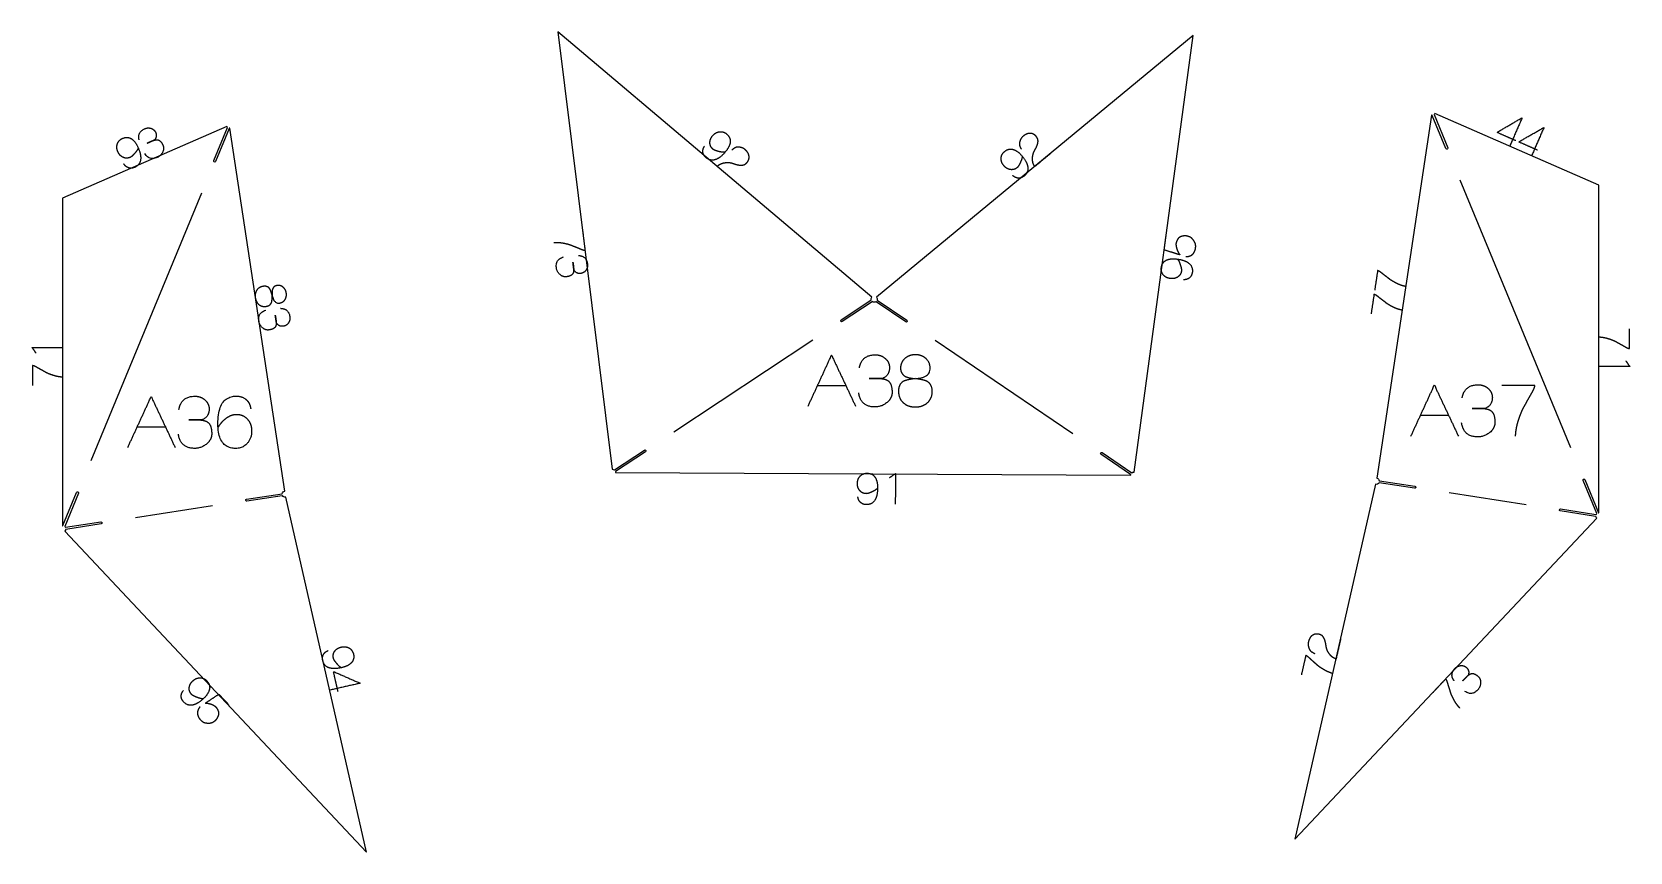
# Model space of a CAD drawing. Header units: millimetres. Extents: x 39 to 3080, y -15 to 1348.
# Drawn here: x 2206 to 2987, y 51 to 452 of the extents above; entities that cross this region are included whole.
import ezdxf

# ---------------------------------------------------------------- set-up
doc = ezdxf.new("R2010")
doc.units = ezdxf.units.MM
doc.header["$MEASUREMENT"] = 0
for name, color, linetype, true_color in [('CutLine', 18, 'Continuous', 0x000000), ('Edge ID', 18, 'Continuous', 0x000000), ('MountainLine', 18, 'Continuous', 0x000000), ('NEW SECTIONS', 18, 'Continuous', 0x000000), ('ValleyLine', 18, 'Continuous', 0x000000)]:
    doc.layers.add(name, color=color, linetype=linetype, true_color=true_color)

msp = doc.modelspace()

# ---------------------------------------------------------------- linework, layer by layer
at = {"layer": 'CutLine', "color": 251, "linetype": 'Continuous', "true_color": 0x696969}
for p, q in [((2890.14, 410.95), (2863.36, 233.51)), ((2897.16, 394.69), (2890.47, 410.86)), ((2891.4, 411.24), (2898.08, 395.07)), ((2294.69, 388.76), (2301.38, 404.93)), ((2302.31, 404.55), (2295.62, 388.38)), ((2329.42, 227.2), (2302.64, 404.65)), ((2601.46, 310.96), (2616.05, 320.62)), ((2619.1, 320.6), (2633.59, 310.78)), ((2616.6, 319.78), (2602.01, 310.12)), ((2633.03, 309.95), (2618.54, 319.77)), ((2490.66, 237.63), (2505.26, 247.29)), ((2505.81, 246.46), (2491.21, 236.8)), ((2743.01, 235.42), (2728.52, 245.23)), ((2729.09, 246.06), (2743.57, 236.24)), ((2491.19, 236.38), (2743.03, 235)), ((2881.84, 228.61), (2864.54, 231.3)), ((2864.7, 232.29), (2881.99, 229.6)), ((2965.16, 232.86), (2971.85, 216.69)), ((2220.93, 210.38), (2227.62, 226.55)), ((2310.79, 223.3), (2328.08, 225.98)), ((2328.23, 225), (2310.94, 222.31)), ((2222.22, 209.53), (2239.52, 212.22)), ((2239.67, 211.23), (2222.38, 208.54)), ((2970.4, 214.85), (2953.11, 217.53)), ((2953.26, 218.52), (2970.55, 215.83))]:
    msp.add_line(p, q, dxfattribs=at)
for points in [[(2616.43, 322), (2463.01, 451.66), (2489.5, 237.88)], [(2744.73, 236.48), (2773.57, 449.96), (2618.74, 321.98)], [(2971.96, 216.61), (2971.96, 376.71), (2891.74, 411.83)], [(2301.04, 405.53), (2220.82, 370.4), (2220.82, 210.3)], [(2862.8, 230.56), (2823.32, 57.12), (2970.93, 214.02)], [(2970.92, 216.3), (2964.24, 232.48)], [(2228.54, 226.17), (2221.85, 210)], [(2221.85, 207.71), (2369.45, 50.81), (2329.97, 224.26)]]:
    msp.add_lwpolyline(points, dxfattribs=at)
at = {"layer": 'CutLine', "color": 251, "linetype": 'Continuous', "true_color": 0x696969, "extrusion": (0, 0, -1)}
for centre, radius, start, end in [((-2890.36, 412.44), 1.5, 266.72221, 278.58116), ((-2890.93, 411.05), 0.5, 337.53408, 347.12815), ((-2890.36, 412.44), 1.5, 203.64443, 228.34594), ((-2890.93, 411.05), 0.5, 147.94001, 157.53408), ((-2302.42, 406.13), 1.5, 311.65429, 336.35581), ((-2301.84, 404.74), 0.5, 22.46615, 32.06022), ((-2301.84, 404.74), 0.5, 192.87208, 202.46615), ((-2302.42, 406.13), 1.5, 261.41913, 273.27802), ((-2897.62, 394.88), 0.5, 157.53408, 337.53408), ((-2295.16, 388.57), 0.5, 202.46615, 22.46615), ((-2617.58, 321.03), 1.5, 345.69141, 40.20272), ((-2616.33, 320.2), 0.5, 56.50328, 66.09735), ((-2617.58, 321.03), 1.5, 140.42615, 194.93745), ((-2618.82, 320.19), 0.5, 114.53152, 124.12559), ((-2616.33, 320.2), 0.5, 226.90921, 236.50328), ((-2617.58, 321.03), 1.5, 233.31372, 307.31514), ((-2618.82, 320.19), 0.5, 304.12559, 313.71966), ((-2601.73, 310.54), 0.5, 236.50328, 56.50328), ((-2633.31, 310.37), 0.5, 124.12559, 304.12559), ((-2505.53, 246.87), 0.5, 56.50328, 236.50328), ((-2728.81, 245.65), 0.5, 304.12559, 124.12559), ((-2489.69, 236.39), 1.5, 82.93574, 127.31514), ((-2490.94, 237.22), 0.5, 46.90921, 56.50328), ((-2490.94, 237.22), 0.5, 236.50328, 246.09735), ((-2489.69, 236.39), 1.5, 165.69141, 180.31443), ((-2743.29, 235.83), 0.5, 294.53152, 304.12559), ((-2744.53, 234.99), 1.5, 0.31443, 14.93745), ((-2743.29, 235.83), 0.5, 124.12559, 133.71966), ((-2744.53, 234.99), 1.5, 53.31372, 97.69312), ((-2228.08, 226.36), 0.5, 22.46615, 202.46615), ((-2329.64, 225.72), 1.5, 10.35128, 81.41913), ((-2863.14, 232.03), 1.5, 208.02504, 282.82402), ((-2863.14, 232.03), 1.5, 98.58116, 169.64876), ((-2864.62, 231.8), 0.5, 278.8369, 288.43097), ((-2864.62, 231.8), 0.5, 89.24283, 98.8369), ((-2881.91, 229.11), 0.5, 98.8369, 278.8369), ((-2964.7, 232.67), 0.5, 337.53408, 157.53408), ((-2310.86, 222.8), 0.5, 261.16314, 81.16314), ((-2328.16, 225.49), 0.5, 81.16314, 90.75721), ((-2328.16, 225.49), 0.5, 251.56908, 261.16314), ((-2329.64, 225.72), 1.5, 257.17602, 331.97501), ((-2239.59, 211.72), 0.5, 81.16314, 261.16314), ((-2953.18, 218.03), 0.5, 278.8369, 98.8369), ((-2970.48, 215.34), 0.5, 269.24283, 278.8369), ((-2971.96, 215.11), 1.5, 313.25275, 349.64876), ((-2970.48, 215.34), 0.5, 98.8369, 108.43097), ((-2971.96, 215.11), 1.5, 28.02504, 48.34594), ((-2971.39, 216.5), 0.5, 327.94001, 337.53408), ((-2971.39, 216.5), 0.5, 157.53408, 167.12815), ((-2971.96, 215.11), 1.5, 86.72221, 90), ((-2220.82, 208.8), 1.5, 90, 93.27802), ((-2221.39, 210.19), 0.5, 12.87208, 22.46615), ((-2221.39, 210.19), 0.5, 202.46615, 212.06022), ((-2220.82, 208.8), 1.5, 131.65429, 151.97501), ((-2220.82, 208.8), 1.5, 190.35128, 226.7473), ((-2222.3, 209.03), 0.5, 71.56908, 81.16314), ((-2222.3, 209.03), 0.5, 261.16314, 270.75721)]:
    msp.add_arc(centre, radius, start, end, dxfattribs=at)
at = {"layer": 'Edge ID'}
for points, knots in [([(2931.32, 398.54), (2926.7, 400.56), (2922.08, 402.59), (2928.27, 406.15), (2934.46, 409.72), (2931.41, 402.76), (2928.37, 395.8)], [0, 0, 0, 1, 1, 2, 2, 3, 3, 3]), ([(2257.76, 395.05), (2257.62, 394.21), (2256.17, 392.48), (2254.72, 390.74), (2253.88, 390.38), (2252.03, 389.57), (2250.3, 390.42), (2248.67, 391.22), (2247.84, 393.1), (2246.97, 395.09), (2247.56, 396.89), (2248.17, 398.77), (2250.14, 399.64), (2252.73, 400.77), (2254.87, 399.14), (2256.53, 397.85), (2257.76, 395.05), (2259.11, 391.97), (2258.98, 389.72), (2258.84, 386.72), (2256.07, 385.51), (2254.46, 384.8), (2253.04, 385.26), (2251.63, 385.71), (2250.72, 387.22)], [0, 0, 0, 1, 1, 2, 2, 3, 3, 4, 4, 5, 5, 6, 6, 7, 7, 8, 8, 9, 9, 10, 10, 11, 11, 12, 12, 12]), ([(2258.21, 398.95), (2258, 399.95), (2258.03, 400.54), (2258.17, 403.14), (2260.94, 404.35), (2262.49, 405.03), (2264.02, 404.55), (2265.63, 404.06), (2266.3, 402.53), (2267.18, 400.52), (2265.67, 398.85)], [-13, -13, -13, -12, -12, -11, -11, -10, -10, -9, -9, -8, -8, -8]), ([(2262.12, 397.29), (2262.59, 397.5), (2263.1, 397.72), (2263.76, 398.02), (2264.02, 398.14), (2266.29, 399.13), (2267.38, 398.9), (2268.88, 398.59), (2269.92, 396.16), (2270.59, 394.56), (2269.62, 392.75), (2268.69, 391.03), (2267.02, 390.3), (2263.19, 388.63), (2260.97, 392.2)], [-7, -7, -7, -6, -6, -5, -5, -4, -4, -3, -3, -2, -2, -1, -1, 0, 0, 0]), ([(2544.75, 392.91), (2543.94, 392.67), (2541.74, 393.2), (2539.55, 393.74), (2538.85, 394.33), (2537.31, 395.63), (2537.31, 397.56), (2537.31, 399.38), (2538.63, 400.95), (2540.04, 402.61), (2541.91, 402.88), (2543.87, 403.16), (2545.51, 401.77), (2547.67, 399.94), (2547.15, 397.3), (2546.73, 395.25), (2544.75, 392.91), (2542.58, 390.34), (2540.51, 389.46), (2537.75, 388.27), (2535.45, 390.22), (2534.1, 391.35), (2533.88, 392.82), (2533.67, 394.3), (2534.62, 395.78)], [0, 0, 0, 1, 1, 2, 2, 3, 3, 4, 4, 5, 5, 6, 6, 7, 7, 8, 8, 9, 9, 10, 10, 11, 11, 12, 12, 12]), ([(2696.12, 385.84), (2696.13, 385.92), (2696, 386.08), (2695.87, 386.24), (2695.56, 386.9), (2695.25, 387.56), (2695.14, 388.34), (2695.03, 389.12), (2695.07, 390.14), (2695.12, 391.15), (2695.34, 391.91), (2695.55, 392.67), (2695.81, 393.18), (2696.06, 393.69), (2696.5, 394.5), (2696.95, 395.3), (2697.26, 396.11), (2697.58, 396.91), (2697.7, 397.79), (2697.82, 398.66), (2697.57, 399.33), (2697.32, 400), (2696.79, 400.65), (2696.26, 401.29), (2695.54, 401.67), (2694.81, 402.05), (2693.95, 402.08), (2693.09, 402.11), (2692.41, 401.86), (2691.74, 401.61), (2691.11, 401.19), (2690.48, 400.77), (2689.98, 400.26), (2689.49, 399.75), (2689.15, 398.99), (2688.8, 398.22), (2688.68, 397.55), (2688.56, 396.88), (2688.74, 396.16), (2688.93, 395.44), (2689.57, 394.34)], [-20, -20, -20, -19, -19, -18, -18, -17, -17, -16, -16, -15, -15, -14, -14, -13, -13, -12, -12, -11, -11, -10, -10, -9, -9, -8, -8, -7, -7, -6, -6, -5, -5, -4, -4, -3, -3, -2, -2, -1, -1, 0, 0, 0]), ([(2942.01, 393.86), (2937.38, 395.89), (2932.76, 397.91), (2938.95, 401.48), (2945.14, 405.04), (2942.09, 398.08), (2939.05, 391.12)], [0, 0, 0, 1, 1, 2, 2, 3, 3, 3]), ([(2540.84, 385.99), (2540.92, 386), (2541.05, 386.15), (2541.18, 386.31), (2541.78, 386.73), (2542.37, 387.15), (2543.12, 387.4), (2543.87, 387.65), (2544.88, 387.78), (2545.88, 387.92), (2546.67, 387.84), (2547.46, 387.76), (2548, 387.6), (2548.55, 387.45), (2549.43, 387.15), (2550.3, 386.86), (2551.14, 386.69), (2551.99, 386.52), (2552.87, 386.56), (2553.76, 386.6), (2554.37, 386.96), (2554.99, 387.32), (2555.53, 387.96), (2556.07, 388.6), (2556.31, 389.38), (2556.56, 390.16), (2556.44, 391.01), (2556.31, 391.86), (2555.94, 392.48), (2555.57, 393.1), (2555.05, 393.65), (2554.53, 394.2), (2553.94, 394.59), (2553.35, 394.98), (2552.54, 395.19), (2551.72, 395.4), (2551.04, 395.4), (2550.36, 395.4), (2549.68, 395.08), (2549.01, 394.77), (2548.04, 393.94)], [-20, -20, -20, -19, -19, -18, -18, -17, -17, -16, -16, -15, -15, -14, -14, -13, -13, -12, -12, -11, -11, -10, -10, -9, -9, -8, -8, -7, -7, -6, -6, -5, -5, -4, -4, -3, -3, -2, -2, -1, -1, 0, 0, 0]), ([(2690.01, 390.92), (2690.1, 390.08), (2689.18, 388.01), (2688.26, 385.95), (2687.56, 385.36), (2686.01, 384.08), (2684.11, 384.42), (2682.32, 384.74), (2681.01, 386.33), (2679.62, 388), (2679.69, 389.9), (2679.76, 391.87), (2681.42, 393.24), (2683.61, 395.05), (2686.11, 394.06), (2688.06, 393.28), (2690.01, 390.92), (2692.15, 388.33), (2692.65, 386.13), (2693.33, 383.21), (2691, 381.28), (2689.65, 380.16), (2688.16, 380.21), (2686.68, 380.26), (2685.39, 381.46)], [0, 0, 0, 1, 1, 2, 2, 3, 3, 4, 4, 5, 5, 6, 6, 7, 7, 8, 8, 9, 9, 10, 10, 11, 11, 12, 12, 12]), ([(2767.08, 342.74), (2763.25, 343.92), (2759.42, 345.09), (2759.92, 348.81), (2760.42, 352.53)], [-2, -2, -2, -1, -1, 0, 0, 0]), ([(2770.35, 341.83), (2770.7, 341.84), (2771.37, 341.99), (2772.04, 342.13), (2772.79, 342.58), (2773.54, 343.04), (2773.98, 343.79), (2774.42, 344.54), (2774.62, 345.23), (2774.81, 345.91), (2774.83, 346.83), (2774.84, 347.74), (2774.57, 348.43), (2774.3, 349.13), (2773.74, 349.86), (2773.18, 350.59), (2772.71, 350.98), (2772.24, 351.36), (2771.49, 351.61), (2770.74, 351.87), (2770.06, 351.96), (2769.39, 352.05), (2768.58, 351.9), (2767.78, 351.74), (2767.12, 351.38), (2766.47, 351.03), (2766.11, 350.5), (2765.75, 349.97), (2765.47, 349.22), (2765.18, 348.47), (2765.18, 347.91), (2765.19, 347.36), (2765.28, 346.87), (2765.37, 346.39), (2765.49, 345.91), (2765.61, 345.42), (2765.83, 344.94), (2766.06, 344.46), (2766.31, 343.96), (2766.55, 343.45), (2766.8, 343.1), (2767.04, 342.75), (2767.08, 342.74)], [-23, -23, -23, -22, -22, -21, -21, -20, -20, -19, -19, -18, -18, -17, -17, -16, -16, -15, -15, -14, -14, -13, -13, -12, -12, -11, -11, -10, -10, -9, -9, -8, -8, -7, -7, -6, -6, -5, -5, -4, -4, -3, -3, -2, -2, -2]), ([(2461.98, 348.79), (2463, 348.82), (2463.96, 348.72), (2464.91, 348.63), (2466.04, 348.4), (2467.17, 348.17), (2468.09, 347.92), (2469.02, 347.67), (2469.82, 347.32), (2470.62, 346.97), (2471.51, 346.64), (2472.39, 346.31), (2473.11, 346), (2473.82, 345.69), (2474.57, 345.39), (2475.32, 345.09), (2475.85, 345), (2476.39, 344.91), (2476.38, 344.96)], [-10, -10, -10, -9, -9, -8, -8, -7, -7, -6, -6, -5, -5, -4, -4, -3, -3, -2, -2, -1, -1, -1]), ([(2470.33, 339.14), (2470.39, 338.63), (2470.46, 338.07), (2470.56, 337.36), (2470.6, 337.07), (2470.9, 334.61), (2470.36, 333.64), (2469.64, 332.29), (2467.02, 331.99), (2465.29, 331.8), (2463.84, 333.24), (2462.45, 334.63), (2462.23, 336.44), (2461.72, 340.58), (2465.77, 341.7)], [-7, -7, -7, -6, -6, -5, -5, -4, -4, -3, -3, -2, -2, -1, -1, 0, 0, 0]), ([(2473.03, 342.41), (2474.05, 342.33), (2474.61, 342.13), (2477.06, 341.25), (2477.43, 338.26), (2477.64, 336.58), (2476.74, 335.24), (2475.81, 333.84), (2474.16, 333.63), (2471.98, 333.36), (2470.8, 335.29)], [-13, -13, -13, -12, -12, -11, -11, -10, -10, -9, -9, -8, -8, -8]), ([(2765.91, 340.63), (2766.55, 340.07), (2767.27, 337.93), (2768, 335.79), (2767.88, 334.88), (2767.61, 332.89), (2765.98, 331.85), (2764.45, 330.87), (2762.41, 331.15), (2760.26, 331.44), (2759.02, 332.87), (2757.74, 334.37), (2758.02, 336.5), (2758.4, 339.31), (2760.91, 340.29), (2762.87, 341.04), (2765.91, 340.63), (2769.24, 340.18), (2771.1, 338.9), (2773.58, 337.22), (2773.18, 334.22), (2772.94, 332.48), (2771.82, 331.51), (2770.69, 330.53), (2768.93, 330.54)], [0, 0, 0, 1, 1, 2, 2, 3, 3, 4, 4, 5, 5, 6, 6, 7, 7, 8, 8, 9, 9, 10, 10, 11, 11, 12, 12, 12]), ([(2876.63, 327.44), (2875.64, 327.69), (2874.74, 328.04), (2873.85, 328.39), (2872.82, 328.91), (2871.8, 329.44), (2870.98, 329.93), (2870.15, 330.41), (2869.47, 330.97), (2868.79, 331.52), (2868.04, 332.08), (2867.28, 332.64), (2866.67, 333.13), (2866.06, 333.62), (2865.42, 334.11), (2864.78, 334.6), (2864.29, 334.83), (2863.8, 335.06), (2863.8, 335.02)], [-10, -10, -10, -9, -9, -8, -8, -7, -7, -6, -6, -5, -5, -4, -4, -3, -3, -2, -2, -1, -1, -1]), ([(2323.24, 323.08), (2323.1, 325.03), (2323.48, 326.05), (2324.03, 327.48), (2325.69, 327.73), (2327.37, 327.99), (2328.67, 326.87), (2329.9, 325.78), (2330.17, 324.05), (2330.44, 322.25), (2329.59, 320.89), (2328.7, 319.43), (2326.94, 319.16), (2324.07, 318.73), (2323.24, 323.08), (2323.29, 320.42), (2322.97, 319.5), (2322.37, 317.85), (2320.25, 317.53), (2318.2, 317.22), (2316.73, 318.46), (2315.33, 319.66), (2315.02, 321.74), (2314.7, 323.83), (2315.71, 325.38), (2316.76, 327), (2318.83, 327.31), (2320.94, 327.63), (2321.94, 326.32), (2322.47, 325.63), (2323.24, 323.08)], [0, 0, 0, 1, 1, 2, 2, 3, 3, 4, 4, 5, 5, 6, 6, 7, 7, 8, 8, 9, 9, 10, 10, 11, 11, 12, 12, 13, 13, 14, 14, 15, 15, 15]), ([(2874.88, 315.85), (2873.89, 316.1), (2873, 316.45), (2872.1, 316.8), (2871.08, 317.33), (2870.05, 317.85), (2869.23, 318.34), (2868.41, 318.83), (2867.73, 319.38), (2867.05, 319.93), (2866.29, 320.49), (2865.53, 321.05), (2864.92, 321.54), (2864.31, 322.03), (2863.67, 322.52), (2863.04, 323.01), (2862.54, 323.24), (2862.05, 323.47), (2862.05, 323.43)], [-10, -10, -10, -9, -9, -8, -8, -7, -7, -6, -6, -5, -5, -4, -4, -3, -3, -2, -2, -1, -1, -1]), ([(2324.77, 313.24), (2324.84, 312.73), (2324.93, 312.17), (2325.05, 311.46), (2325.09, 311.18), (2325.46, 308.73), (2324.95, 307.74), (2324.27, 306.37), (2321.65, 306), (2319.93, 305.76), (2318.43, 307.17), (2317.02, 308.52), (2316.74, 310.32), (2316.12, 314.45), (2320.14, 315.67)], [-7, -7, -7, -6, -6, -5, -5, -4, -4, -3, -3, -2, -2, -1, -1, 0, 0, 0]), ([(2327.38, 316.58), (2328.4, 316.52), (2328.97, 316.34), (2331.44, 315.53), (2331.89, 312.54), (2332.14, 310.87), (2331.28, 309.51), (2330.39, 308.08), (2328.74, 307.83), (2326.57, 307.51), (2325.35, 309.4)], [-13, -13, -13, -12, -12, -11, -11, -10, -10, -9, -9, -8, -8, -8]), ([(2207.89, 294.59), (2206.91, 296), (2205.94, 297.41), (2213.44, 297.41), (2220.94, 297.41)], [0, 0, 0, 1, 1, 2, 2, 2]), ([(2973.1, 302.52), (2974.12, 302.42), (2975.06, 302.2), (2975.99, 301.99), (2977.09, 301.63), (2978.18, 301.26), (2979.06, 300.9), (2979.95, 300.54), (2980.7, 300.09), (2981.46, 299.65), (2982.29, 299.21), (2983.13, 298.77), (2983.8, 298.37), (2984.48, 297.98), (2985.18, 297.59), (2985.88, 297.2), (2986.4, 297.05), (2986.92, 296.89), (2986.92, 296.94)], [-10, -10, -10, -9, -9, -8, -8, -7, -7, -6, -6, -5, -5, -4, -4, -3, -3, -2, -2, -1, -1, -1]), ([(2985.14, 290.93), (2986.11, 289.51), (2987.08, 288.1), (2979.58, 288.1), (2972.08, 288.1)], [0, 0, 0, 1, 1, 2, 2, 2]), ([(2219.92, 282.99), (2218.91, 283.1), (2217.97, 283.31), (2217.03, 283.52), (2215.94, 283.89), (2214.85, 284.25), (2213.96, 284.61), (2213.08, 284.97), (2212.32, 285.42), (2211.57, 285.86), (2210.73, 286.3), (2209.9, 286.74), (2209.22, 287.14), (2208.55, 287.53), (2207.85, 287.92), (2207.14, 288.31), (2206.62, 288.47), (2206.1, 288.62), (2206.1, 288.57)], [-10, -10, -10, -9, -9, -8, -8, -7, -7, -6, -6, -5, -5, -4, -4, -3, -3, -2, -2, -1, -1, -1]), ([(2619.29, 228.67), (2618.82, 227.96), (2616.79, 226.97), (2614.76, 225.97), (2613.84, 225.98), (2611.83, 225.99), (2610.59, 227.47), (2609.42, 228.86), (2609.43, 230.92), (2609.45, 233.09), (2610.71, 234.5), (2612.03, 235.97), (2614.18, 235.96), (2617.02, 235.94), (2618.31, 233.58), (2619.31, 231.73), (2619.29, 228.67), (2619.27, 225.31), (2618.24, 223.3), (2616.89, 220.62), (2613.87, 220.64), (2612.11, 220.65), (2611, 221.64), (2609.89, 222.63), (2609.67, 224.38)], [0, 0, 0, 1, 1, 2, 2, 3, 3, 4, 4, 5, 5, 6, 6, 7, 7, 8, 8, 9, 9, 10, 10, 11, 11, 12, 12, 12]), ([(2625.19, 233.88), (2626.61, 234.85), (2628.03, 235.81), (2627.99, 228.31), (2627.95, 220.81)], [0, 0, 0, 1, 1, 2, 2, 2]), ([(2843.48, 145.14), (2843.44, 145.21), (2843.24, 145.26), (2843.04, 145.3), (2842.39, 145.64), (2841.75, 145.97), (2841.18, 146.52), (2840.62, 147.07), (2840.03, 147.9), (2839.45, 148.73), (2839.16, 149.47), (2838.87, 150.2), (2838.75, 150.76), (2838.64, 151.32), (2838.5, 152.23), (2838.36, 153.14), (2838.12, 153.97), (2837.89, 154.8), (2837.44, 155.57), (2837, 156.34), (2836.4, 156.72), (2835.79, 157.09), (2834.98, 157.28), (2834.16, 157.46), (2833.36, 157.32), (2832.55, 157.19), (2831.85, 156.68), (2831.15, 156.18), (2830.77, 155.57), (2830.39, 154.96), (2830.15, 154.24), (2829.9, 153.52), (2829.82, 152.82), (2829.75, 152.11), (2829.94, 151.3), (2830.12, 150.48), (2830.44, 149.88), (2830.75, 149.27), (2831.34, 148.81), (2831.93, 148.36), (2833.11, 147.88)], [-20, -20, -20, -19, -19, -18, -18, -17, -17, -16, -16, -15, -15, -14, -14, -13, -13, -12, -12, -11, -11, -10, -10, -9, -9, -8, -8, -7, -7, -6, -6, -5, -5, -4, -4, -3, -3, -2, -2, -1, -1, 0, 0, 0]), ([(2357.08, 140.9), (2356.28, 141.2), (2354.85, 142.95), (2353.42, 144.7), (2353.22, 145.59), (2352.77, 147.56), (2353.94, 149.1), (2355.02, 150.55), (2357.03, 151.01), (2359.15, 151.49), (2360.81, 150.58), (2362.54, 149.63), (2363.02, 147.53), (2363.65, 144.77), (2361.64, 142.97), (2360.07, 141.58), (2357.08, 140.9), (2353.8, 140.16), (2351.61, 140.7), (2348.7, 141.41), (2348.03, 144.35), (2347.64, 146.07), (2348.35, 147.37), (2349.06, 148.68), (2350.71, 149.29)], [0, 0, 0, 1, 1, 2, 2, 3, 3, 4, 4, 5, 5, 6, 6, 7, 7, 8, 8, 9, 9, 10, 10, 11, 11, 12, 12, 12]), ([(2840.9, 138.36), (2839.93, 138.68), (2839.06, 139.1), (2838.19, 139.51), (2837.21, 140.11), (2836.23, 140.71), (2835.44, 141.26), (2834.66, 141.8), (2834.02, 142.41), (2833.38, 143.01), (2832.67, 143.62), (2831.95, 144.24), (2831.38, 144.77), (2830.81, 145.31), (2830.21, 145.84), (2829.61, 146.38), (2829.14, 146.64), (2828.67, 146.91), (2828.66, 146.86)], [-10, -10, -10, -9, -9, -8, -8, -7, -7, -6, -6, -5, -5, -4, -4, -3, -3, -2, -2, -1, -1, -1]), ([(2901.2, 134.5), (2900.62, 135.33), (2900.41, 135.89), (2899.53, 138.34), (2901.59, 140.53), (2902.75, 141.77), (2904.35, 141.93), (2906.03, 142.11), (2907.24, 140.96), (2908.84, 139.46), (2908.11, 137.33)], [-13, -13, -13, -12, -12, -11, -11, -10, -10, -9, -9, -8, -8, -8]), ([(2289.59, 125.74), (2288.75, 125.6), (2286.63, 126.38), (2284.51, 127.17), (2283.89, 127.83), (2282.51, 129.3), (2282.73, 131.22), (2282.93, 133.02), (2284.43, 134.43), (2286.01, 135.92), (2287.9, 135.98), (2289.88, 136.03), (2291.35, 134.46), (2293.29, 132.4), (2292.47, 129.84), (2291.82, 127.84), (2289.59, 125.74), (2287.14, 123.44), (2284.98, 122.8), (2282.1, 121.93), (2280.04, 124.13), (2278.83, 125.41), (2278.78, 126.9), (2278.73, 128.39), (2279.85, 129.75)], [0, 0, 0, 1, 1, 2, 2, 3, 3, 4, 4, 5, 5, 6, 6, 7, 7, 8, 8, 9, 9, 10, 10, 11, 11, 12, 12, 12]), ([(2355.48, 129.2), (2354.36, 134.12), (2353.23, 139.04), (2359.78, 136.18), (2366.33, 133.32), (2358.92, 131.64), (2351.52, 129.95)], [0, 0, 0, 1, 1, 2, 2, 3, 3, 3]), ([(2903.35, 121.91), (2902.68, 122.68), (2902.14, 123.48), (2901.6, 124.28), (2901.06, 125.29), (2900.52, 126.31), (2900.12, 127.18), (2899.72, 128.04), (2899.47, 128.89), (2899.23, 129.73), (2898.92, 130.62), (2898.62, 131.51), (2898.4, 132.26), (2898.18, 133.01), (2897.93, 133.78), (2897.68, 134.54), (2897.41, 135.01), (2897.14, 135.48), (2897.11, 135.45)], [-10, -10, -10, -9, -9, -8, -8, -7, -7, -6, -6, -5, -5, -4, -4, -3, -3, -2, -2, -1, -1, -1]), ([(2905.45, 134.5), (2905.8, 134.88), (2906.19, 135.29), (2906.67, 135.82), (2906.87, 136.03), (2908.57, 137.83), (2909.66, 138.05), (2911.16, 138.35), (2913.06, 136.52), (2914.31, 135.32), (2914.13, 133.27), (2913.95, 131.33), (2912.7, 129.99), (2909.84, 126.95), (2906.39, 129.36)], [-7, -7, -7, -6, -6, -5, -5, -4, -4, -3, -3, -2, -2, -1, -1, 0, 0, 0]), ([(2290.49, 123.5), (2293.82, 125.73), (2297.15, 127.97), (2299.72, 125.24), (2302.28, 122.51)], [-2, -2, -2, -1, -1, 0, 0, 0]), ([(2287.72, 121.53), (2287.51, 121.26), (2287.2, 120.65), (2286.89, 120.03), (2286.77, 119.17), (2286.65, 118.3), (2286.96, 117.48), (2287.26, 116.67), (2287.67, 116.08), (2288.08, 115.5), (2288.78, 114.91), (2289.48, 114.32), (2290.19, 114.1), (2290.9, 113.87), (2291.82, 113.84), (2292.74, 113.81), (2293.34, 113.94), (2293.93, 114.07), (2294.6, 114.49), (2295.28, 114.91), (2295.77, 115.37), (2296.27, 115.84), (2296.65, 116.56), (2297.04, 117.29), (2297.17, 118.02), (2297.31, 118.75), (2297.13, 119.37), (2296.94, 119.98), (2296.54, 120.67), (2296.14, 121.37), (2295.7, 121.71), (2295.27, 122.06), (2294.83, 122.29), (2294.4, 122.53), (2293.95, 122.74), (2293.5, 122.95), (2292.98, 123.08), (2292.47, 123.21), (2291.92, 123.34), (2291.37, 123.46), (2290.95, 123.5), (2290.52, 123.53), (2290.49, 123.5)], [-23, -23, -23, -22, -22, -21, -21, -20, -20, -19, -19, -18, -18, -17, -17, -16, -16, -15, -15, -14, -14, -13, -13, -12, -12, -11, -11, -10, -10, -9, -9, -8, -8, -7, -7, -6, -6, -5, -5, -4, -4, -3, -3, -2, -2, -2])]:
    msp.add_open_spline(points, degree=2, knots=knots, dxfattribs=at)
for points in [[(2265.67, 398.85), (2263.9, 398.07), (2262.12, 397.29)], [(2703.87, 392.24), (2700, 389.04), (2696.12, 385.84)], [(2548.51, 379.5), (2544.68, 382.75), (2540.84, 385.99)], [(2476.38, 344.96), (2475.79, 349.76), (2475.19, 354.57)], [(2460.95, 348.77), (2461.47, 348.78), (2461.98, 348.79)], [(2470.8, 335.29), (2470.57, 337.22), (2470.33, 339.14)], [(2770, 341.83), (2770.18, 341.83), (2770.35, 341.83)], [(2863.8, 335.02), (2863.07, 330.23), (2862.35, 325.44)], [(2862.05, 323.43), (2861.32, 318.64), (2860.6, 313.85)], [(2877.62, 327.18), (2877.13, 327.31), (2876.63, 327.44)], [(2325.35, 309.4), (2325.06, 311.32), (2324.77, 313.24)], [(2875.87, 315.6), (2875.38, 315.72), (2874.88, 315.85)], [(2986.92, 296.94), (2986.92, 301.78), (2986.92, 306.62)], [(2972.08, 302.62), (2972.59, 302.57), (2973.1, 302.52)], [(2206.1, 288.57), (2206.1, 283.73), (2206.1, 278.89)], [(2220.94, 282.89), (2220.43, 282.94), (2219.92, 282.99)], [(2845.71, 154.94), (2844.6, 150.04), (2843.48, 145.14)], [(2828.66, 146.86), (2827.58, 142.14), (2826.51, 137.42)], [(2841.86, 138.03), (2841.38, 138.19), (2840.9, 138.36)], [(2897.11, 135.45), (2893.79, 131.92), (2890.47, 128.39)], [(2908.11, 137.33), (2906.78, 135.92), (2905.45, 134.5)], [(2287.94, 121.8), (2287.83, 121.67), (2287.72, 121.53)], [(2904.02, 121.14), (2903.69, 121.53), (2903.35, 121.91)]]:
    msp.add_open_spline(points, degree=2, dxfattribs=at)
at = {"layer": 'MountainLine', "color": 5, "linetype": 'Continuous', "true_color": 0x0000ff}
for p, q in [((2958.2, 248.38), (2904.12, 379.17)), ((2288.66, 372.86), (2234.57, 242.07)), ((2519.71, 256.26), (2587.56, 301.16)), ((2714.73, 255.19), (2647.38, 300.83))]:
    msp.add_line(p, q, dxfattribs=at)
at = {"layer": 'NEW SECTIONS'}
for points, knots in [([(2585.32, 268.77), (2591.04, 281.22), (2596.77, 293.67), (2602.64, 281.22), (2608.51, 268.77)], [0, 0, 0, 1, 1, 2, 2, 2]), ([(2610.37, 287.44), (2610.72, 289.1), (2611.16, 289.99), (2613.12, 293.86), (2618.15, 293.86), (2620.97, 293.86), (2622.99, 292.11), (2625.12, 290.28), (2625.12, 287.5), (2625.12, 283.84), (2621.69, 282.29)], [-13, -13, -13, -12, -12, -11, -11, -10, -10, -9, -9, -8, -8, -8]), ([(2637.6, 282.22), (2634.34, 282.49), (2632.76, 283.36), (2630.53, 284.62), (2630.53, 287.42), (2630.53, 290.26), (2632.71, 292.11), (2634.8, 293.88), (2637.72, 293.88), (2640.75, 293.88), (2642.79, 292.15), (2644.98, 290.32), (2644.98, 287.34), (2644.98, 282.5), (2637.6, 282.22), (2641.99, 281.65), (2643.43, 280.88), (2646.01, 279.49), (2646.01, 275.91), (2646.01, 272.46), (2643.59, 270.35), (2641.26, 268.35), (2637.76, 268.35), (2634.23, 268.35), (2631.92, 270.39), (2629.52, 272.52), (2629.52, 276.01), (2629.52, 279.57), (2631.92, 280.88), (2633.2, 281.59), (2637.6, 282.22)], [0, 0, 0, 1, 1, 2, 2, 3, 3, 4, 4, 5, 5, 6, 6, 7, 7, 8, 8, 9, 9, 10, 10, 11, 11, 12, 12, 13, 13, 14, 14, 15, 15, 15]), ([(2615.23, 282.29), (2616.09, 282.29), (2617.02, 282.29), (2618.22, 282.31), (2618.7, 282.31), (2622.84, 282.31), (2624.34, 281.23), (2626.42, 279.76), (2626.38, 275.36), (2626.34, 272.46), (2623.66, 270.35), (2621.08, 268.35), (2618.03, 268.35), (2611.08, 268.35), (2610.07, 275.28)], [-7, -7, -7, -6, -6, -5, -5, -4, -4, -3, -3, -2, -2, -1, -1, 0, 0, 0]), ([(2277.7, 267.2), (2278.05, 268.86), (2278.48, 269.76), (2280.45, 273.62), (2285.48, 273.62), (2288.3, 273.62), (2290.32, 271.87), (2292.45, 270.04), (2292.45, 267.26), (2292.45, 263.6), (2289.02, 262.06)], [-13, -13, -13, -12, -12, -11, -11, -10, -10, -9, -9, -8, -8, -8]), ([(2296.83, 258.3), (2298.34, 260.97), (2300.57, 262.73), (2303.16, 264.75), (2305.87, 264.75), (2309.18, 264.75), (2311.26, 262.31), (2313.24, 260), (2313.24, 256.65), (2313.24, 253.05), (2311.15, 250.64), (2308.95, 248.11), (2305.43, 248.11), (2296.74, 248.11), (2296.74, 260.23), (2296.74, 273.64), (2305.71, 273.64), (2308.67, 273.64), (2310.54, 271.99), (2312.42, 270.33), (2312.8, 267.41)], [0, 0, 0, 1, 1, 2, 2, 3, 3, 4, 4, 5, 5, 6, 6, 7, 7, 8, 8, 9, 9, 10, 10, 10]), ([(2880.08, 254.13), (2885.8, 266.58), (2891.53, 279.03), (2897.4, 266.58), (2903.27, 254.13)], [0, 0, 0, 1, 1, 2, 2, 2]), ([(2905.13, 272.8), (2905.48, 274.46), (2905.92, 275.36), (2907.88, 279.22), (2912.91, 279.22), (2915.73, 279.22), (2917.75, 277.47), (2919.88, 275.64), (2919.88, 272.86), (2919.88, 269.2), (2916.45, 267.66)], [-13, -13, -13, -12, -12, -11, -11, -10, -10, -9, -9, -8, -8, -8]), ([(2931.37, 255.83), (2931.54, 257.52), (2931.9, 259.08), (2932.25, 260.65), (2932.86, 262.47), (2933.47, 264.29), (2934.07, 265.76), (2934.67, 267.24), (2935.41, 268.5), (2936.16, 269.75), (2936.89, 271.15), (2937.62, 272.54), (2938.28, 273.66), (2938.94, 274.79), (2939.59, 275.96), (2940.23, 277.13), (2940.49, 278), (2940.75, 278.86), (2940.67, 278.86)], [-10, -10, -10, -9, -9, -8, -8, -7, -7, -6, -6, -5, -5, -4, -4, -3, -3, -2, -2, -1, -1, -1]), ([(2252.65, 248.53), (2258.37, 260.98), (2264.1, 273.43), (2269.97, 260.98), (2275.84, 248.53)], [0, 0, 0, 1, 1, 2, 2, 2]), ([(2909.99, 267.66), (2910.85, 267.66), (2911.78, 267.66), (2912.98, 267.68), (2913.46, 267.68), (2917.6, 267.68), (2919.1, 266.59), (2921.18, 265.12), (2921.14, 260.72), (2921.1, 257.83), (2918.42, 255.71), (2915.84, 253.71), (2912.79, 253.71), (2905.84, 253.71), (2904.83, 260.65)], [-7, -7, -7, -6, -6, -5, -5, -4, -4, -3, -3, -2, -2, -1, -1, 0, 0, 0]), ([(2282.56, 262.06), (2283.42, 262.06), (2284.35, 262.06), (2285.55, 262.08), (2286.03, 262.08), (2290.17, 262.08), (2291.67, 260.99), (2293.75, 259.52), (2293.71, 255.12), (2293.67, 252.23), (2290.98, 250.11), (2288.41, 248.11), (2285.36, 248.11), (2278.41, 248.11), (2277.4, 255.05)], [-7, -7, -7, -6, -6, -5, -5, -4, -4, -3, -3, -2, -2, -1, -1, 0, 0, 0])]:
    msp.add_open_spline(points, degree=2, knots=knots, dxfattribs=at)
for points in [[(2621.69, 282.29), (2618.46, 282.29), (2615.23, 282.29)], [(2603.69, 278.75), (2596.82, 278.75), (2589.95, 278.75)], [(2940.67, 278.86), (2932.6, 278.86), (2924.53, 278.86)], [(2916.45, 267.66), (2913.22, 267.66), (2909.99, 267.66)], [(2271.02, 258.51), (2264.15, 258.51), (2257.28, 258.51)], [(2289.02, 262.06), (2285.79, 262.06), (2282.56, 262.06)], [(2898.45, 264.11), (2891.58, 264.11), (2884.71, 264.11)], [(2931.2, 254.13), (2931.29, 254.98), (2931.37, 255.83)]]:
    msp.add_open_spline(points, degree=2, dxfattribs=at)
at = {"layer": 'ValleyLine', "color": 1, "linetype": 'Continuous', "true_color": 0xff0000}
for p, q in [((2256.39, 214.33), (2294.07, 220.19)), ((2898.71, 226.5), (2936.39, 220.64))]:
    msp.add_line(p, q, dxfattribs=at)

doc.saveas('drawing.dxf')
